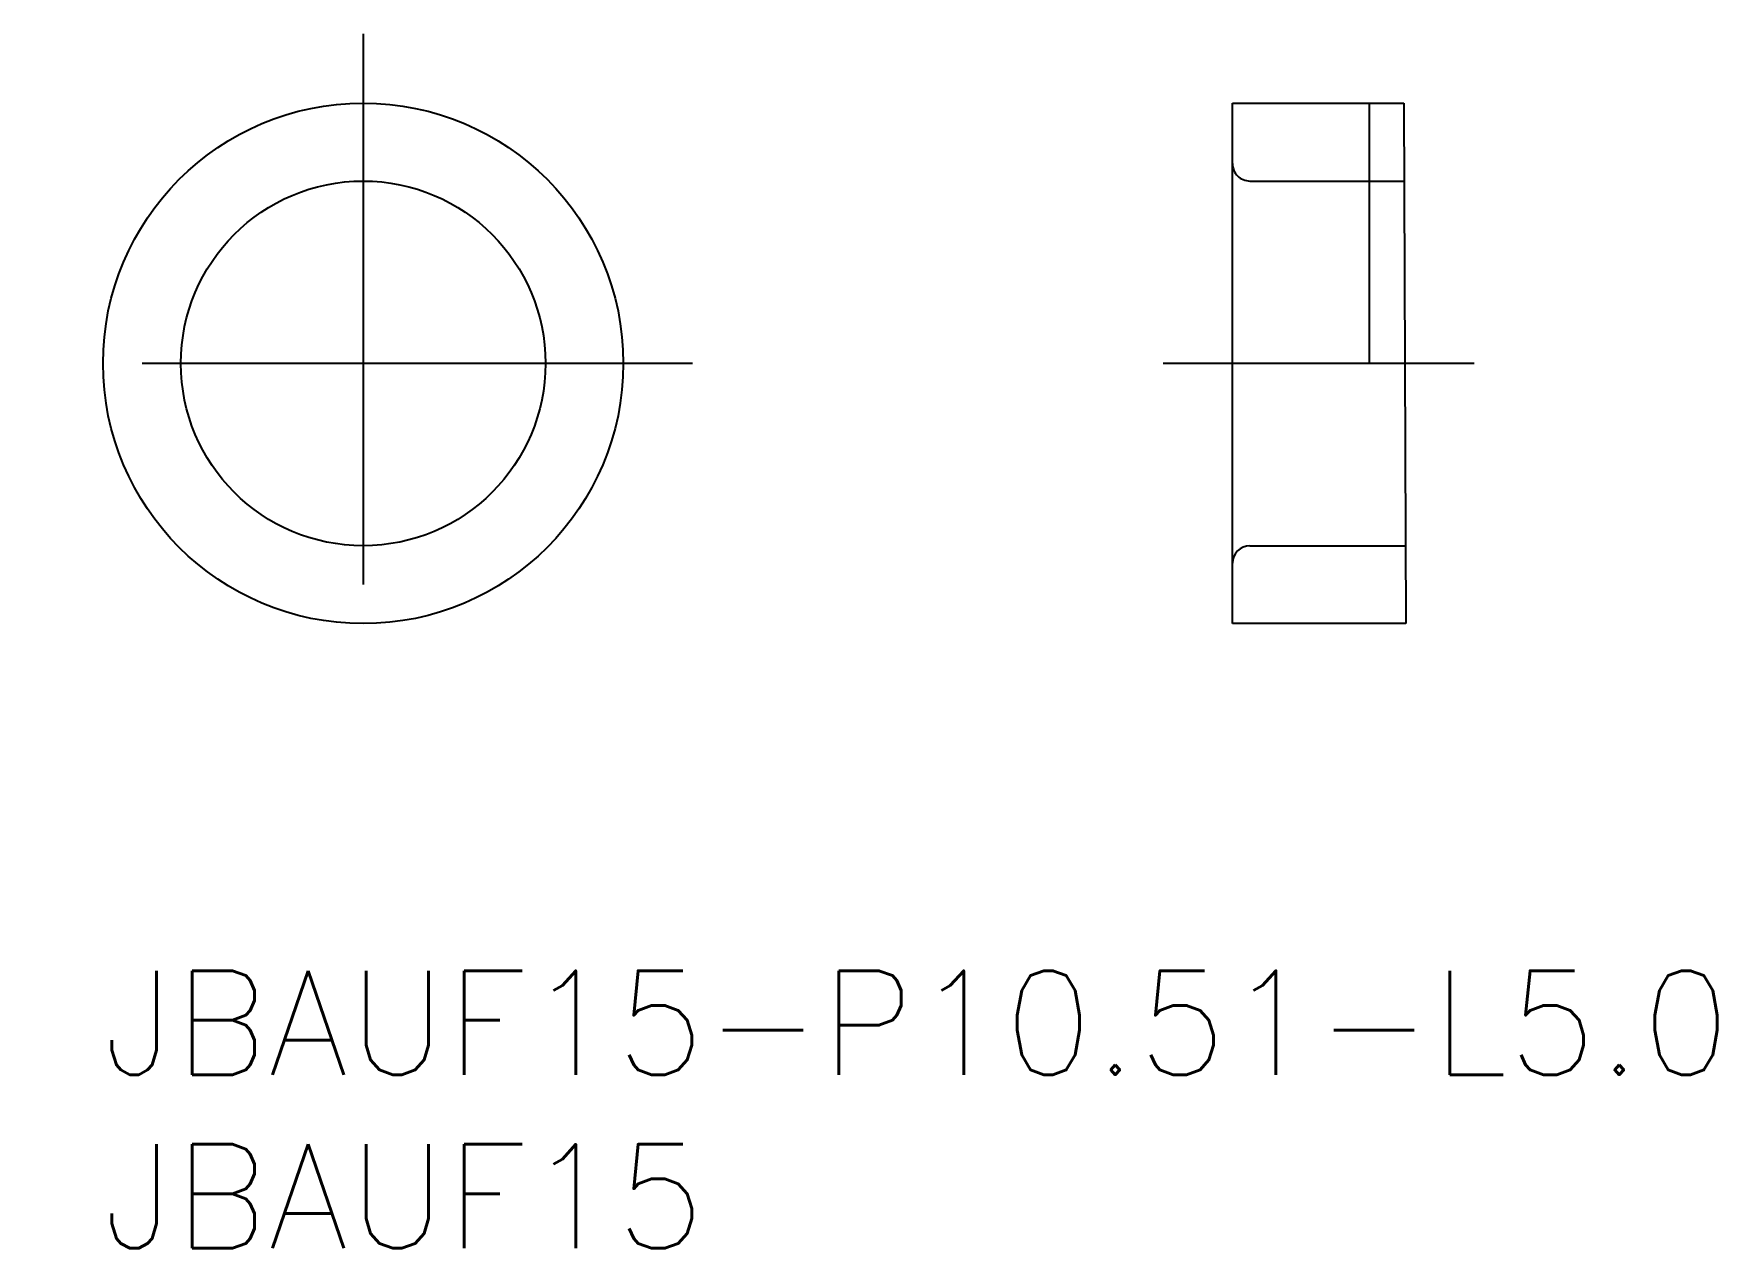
# Model space of a CAD drawing. Extents: x -2 to 46.5, y -8 to 27.
import ezdxf

# ---------------------------------------------------------------- set-up
doc = ezdxf.new("R2010")
doc.units = 0
doc.header["$LTSCALE"] = 0.5
doc.linetypes.add('CENTER', pattern=[50.8, 31.75, -6.35, 6.35, -6.35])
doc.linetypes.add('DASHED', pattern=[19.05, 12.7, -6.35])
for name, color, linetype in [('MSM_CENTER', 1, 'CENTER'), ('MSM_CONTINUOUS', 7, 'CONTINUOUS'), ('MSM_DASHED', 4, 'DASHED'), ('MSM_NARROW', 5, 'CONTINUOUS'), ('MSM_PART_NUMBER', 7, 'CONTINUOUS')]:
    doc.layers.add(name, color=color, linetype=linetype)
doc.styles.get("Standard").update_dxf_attribs({"font": 'txt.shx', "height": 3, "bigfont": 'bigfont.shx'})

# ---------------------------------------------------------------- blocks, each defined once
blk = doc.blocks.new('*U2')
at = {"layer": 'MSM_PART_NUMBER'}
blk.add_text('JBAUF15-P10.51-L5.0', height=3, dxfattribs=at).set_placement((0, -3))
blk = doc.blocks.new('*U3')
at = {"layer": 'MSM_PART_NUMBER'}
blk.add_text('JBAUF15', height=3, dxfattribs=at).set_placement((0, -8))

msp = doc.modelspace()

# ---------------------------------------------------------------- linework, layer by layer
at = {"layer": 'MSM_CENTER'}
for p, q in [((7.5, 27), (7.5, 8)), ((17, 17.5), (-2, 17.5)), ((39.533, 17.5), (30.566, 17.5))]:
    msp.add_line(p, q, dxfattribs=at)
at = {"layer": 'MSM_CONTINUOUS'}
for p, q in [((32.566, 25), (37.5, 25)), ((32.566, 10), (32.566, 25)), ((37.5, 25), (37.566, 10)), ((33.066, 12.245), (37.556, 12.245)), ((37.566, 10), (32.566, 10))]:
    msp.add_line(p, q, dxfattribs=at)
for radius in [7.5, 5.255]:
    msp.add_circle((7.5, 17.5), radius, dxfattribs=at)
msp.add_arc((33.066, 11.745), 0.5, 90, 180, dxfattribs=at)
at = {"layer": 'MSM_DASHED'}
msp.add_line((33.066, 22.755), (37.51, 22.755), dxfattribs=at)
msp.add_arc((33.066, 23.255), 0.5, 180, 270, dxfattribs=at)
at = {"layer": 'MSM_NARROW'}
msp.add_line((36.5, 25), (36.5, 17.5), dxfattribs=at)

# ---------------------------------------------------------------- block references
at = {"layer": 'MSM_CONTINUOUS'}
for name in ['*U2', '*U3']:
    msp.add_blockref(name, (0, 0), dxfattribs=at)

doc.saveas('drawing.dxf')
